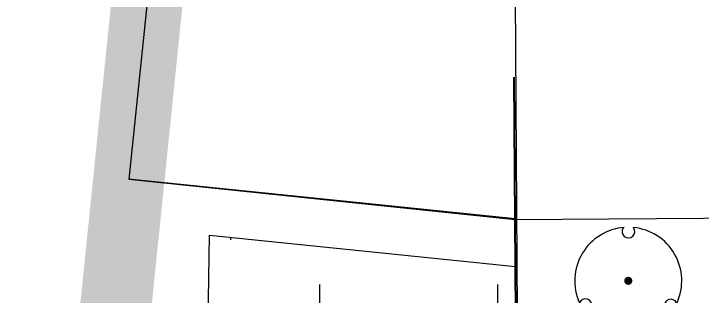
# Model space of a CAD drawing. Header units: feet. Extents: x 919634 to 928945, y 707022 to 708026.
# Drawn here: x 920108.43 to 920118.09, y 707472 to 707475.97 of the extents above; entities that cross this region are included whole.
import ezdxf

# ---------------------------------------------------------------- set-up
doc = ezdxf.new("R2010")
doc.units = ezdxf.units.FT
doc.header["$LTSCALE"] = 20
doc.header["$MEASUREMENT"] = 0
doc.linetypes.add('PHANTOM2', pattern=[1.25, 0.625, -0.125, 0.125, -0.125, 0.125, -0.125])
doc.linetypes.add('Site Plan$0$PHANTOM2', pattern=[1.25, 0.625, -0.125, 0.125, -0.125, 0.125, -0.125])
doc.layers.add('-u-site-propline', color=7, linetype='PHANTOM2', true_color=0xd10000)
for name, color, linetype in [('-u-site-xref', 7, 'Continuous'), ('LK-SHRB-035M', 4, 'Continuous'), ('LK-SHRB-TRNK', 3, 'Continuous'), ('LP-PATT-SHAR', 4, 'Continuous'), ('LP-SHAR-BRDR-CONT', 123, 'Continuous'), ('LP-SHRB', 7, 'Continuous')]:
    doc.layers.add(name, color=color, linetype=linetype)
doc.layers.add('Site Plan$0$SP-LOT LINES', color=252, linetype='Site Plan$0$PHANTOM2', lineweight=40)
doc.layers.add('Site Plan$0$SP-SIDEWALK', color=2, linetype='Continuous', lineweight=25)
doc.layers.add('x-RL TH7-LP Block$0$-u-site-no_plot', color=253, linetype='Continuous', plot=False)
doc.layers.get('-u-site-xref').off()

# ---------------------------------------------------------------- blocks, each defined once
blk = doc.blocks.new('Site Plan')
at = {"layer": 'Site Plan$0$SP-LOT LINES', "ltscale": 0.4}
blk.add_line((920115.4904, 707470.0776), (920115.3298, 707492.077), dxfattribs=at)
at = {"layer": 'Site Plan$0$SP-SIDEWALK'}
blk.add_line((920115.4684, 707473.0874), (920110.045, 707473.6445), dxfattribs=at)
blk.add_lwpolyline([(920115.4466, 707476.0775), (920110.3516, 707476.6288), (920110.045, 707473.6445), (920115.4685, 707473.0776), (920134.6346, 707473.2175), (920134.6127, 707476.2174)], close=True, dxfattribs=at)
blk = doc.blocks.new('x-RL TH7-LP Block', base_point=(1241.6995, 168.1707))
at = {"layer": 'x-RL TH7-LP Block$0$-u-site-no_plot'}
blk.add_line((1241.6995, 168.1707), (1396.3661, 168.1707), dxfattribs=at)
blk = doc.blocks.new('SHRUB-LRG-020')
at = {"layer": 'LK-SHRB-035M'}
for centre, radius, start, end in [((0, 0), 0.5, 94.34979, 204.19748), ((0.0019, 0.4604), 0.06, 145.56171, 37.37413), ((0, 0), 0.5, 335.66073, 84.36193), ((-0.3996, -0.2286), 0.06, 265.56171, 157.37413), ((0.3978, -0.2318), 0.06, 25.56171, 277.37413), ((0, 0), 0.5, 215.05802, 323.97953)]:
    blk.add_arc(centre, radius, start, end, dxfattribs=at)
at = {"layer": 'LK-SHRB-TRNK', "const_width": 0.0375}
blk.add_lwpolyline([(-0.0188, 0, 1), (0.0188, 0, 1)], format="xyb", close=True, dxfattribs=at)

msp = doc.modelspace()

# ---------------------------------------------------------------- block references
at = {"layer": '-u-site-xref'}
msp.add_blockref('Site Plan', (0, 0), dxfattribs=at)

# ---------------------------------------------------------------- next in the draw order: hatches: boundary and pattern name
at = {"layer": 'LP-PATT-SHAR'}
h = msp.add_hatch(dxfattribs=at)
h.set_pattern_fill('CROSS', color=256, scale=5)
h.set_pattern_definition([(0, (920111.1607, 707455.6036), (1.25, 1.25), [0.625, -1.875]), (90, (920111.4732, 707455.2911), (-1.25, 1.25), [0.625, -1.875])])
edge = h.paths.add_edge_path()
edge.add_line((920115.596, 707455.6036), (920113.4186, 707455.7035))
edge.add_arc((920069.9914, 707457.6962), 43.4729, 357.37283, 378.73585)
edge.add_line((920111.1607, 707471.6599), (920111.1789, 707472.8598))
edge.add_line((920111.1789, 707472.8598), (920115.4733, 707472.4186))
edge.add_line((920115.4733, 707472.4186), (920115.596, 707455.6036))

# ---------------------------------------------------------------- next in the draw order: linework, layer by layer
at = {"layer": '-u-site-propline', "const_width": 1}
msp.add_lwpolyline([(920947.0001, 707545.9204), (920946.2014, 707600.8345), (920548.4734, 707598.2488), (920114.5755, 707595.4174), (920115.1048, 707522.8953), (920102.9669, 707404.7482), (920105.5431, 707051.8131), (920991.6971, 707057.3673), (920991.4729, 707093.1251), (921085.4392, 707093.7985), (921082.2021, 707546.7798)], close=True, dxfattribs=at)
at = {"layer": 'LP-SHAR-BRDR-CONT'}
msp.add_lwpolyline([(920115.596, 707455.6036), (920113.4186, 707455.7035, 0.093485), (920111.1607, 707471.6599), (920111.1789, 707472.8598), (920115.4733, 707472.4186), (920115.596, 707455.6036)], format="xyb", close=True, dxfattribs=at)

# ---------------------------------------------------------------- next in the draw order: block references
at = {"layer": '-u-site-xref', "rotation": 270.3936340929644}
msp.add_blockref('x-RL TH7-LP Block', (920114.7513, 707580.4183), dxfattribs=at)
at = {"layer": 'LP-SHRB', "xscale": 1.502163410681632, "yscale": 1.502163410681632, "zscale": 1.502163410681632}
msp.add_blockref('SHRUB-LRG-020', (920117.0562, 707472.2193), dxfattribs=at)

doc.saveas('drawing.dxf')
